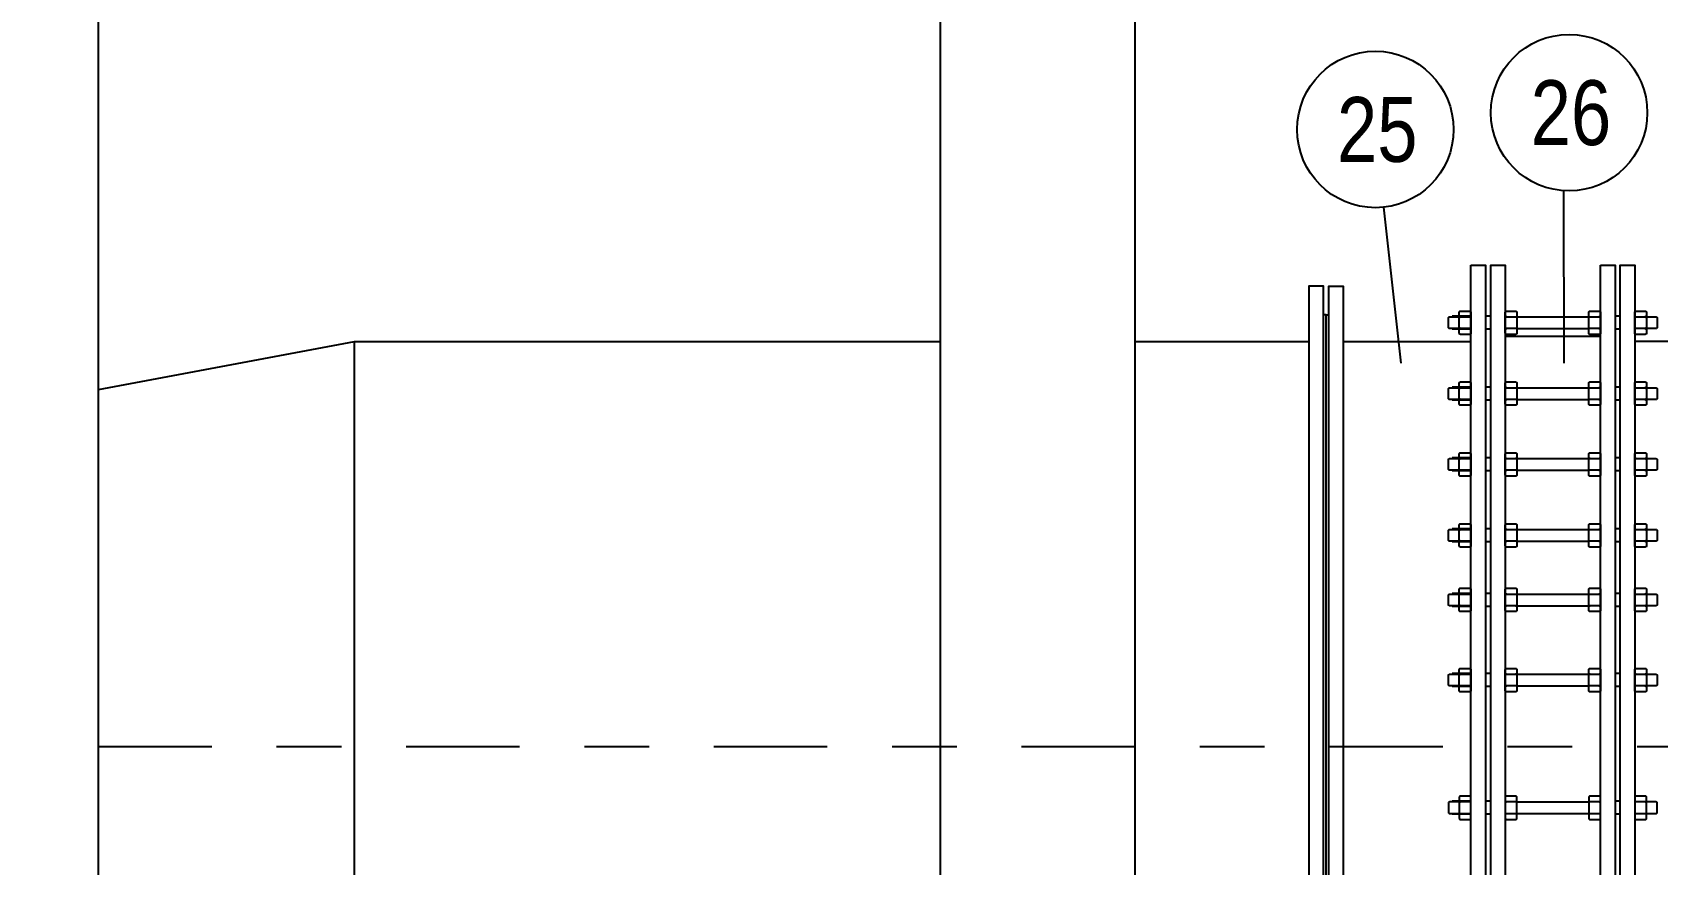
# Model space of a CAD drawing. Header units: feet. Extents: x 0 to 285175, y 0 to 9111378.
# Drawn here: x 285152.894 to 285155.402, y 9111351.32 to 9111352.603 of the extents above; entities that cross this region are included whole.
import ezdxf
from ezdxf import colors
from ezdxf.entities.mleader import LeaderData, LeaderLine
from ezdxf.enums import TextEntityAlignment as Align
from ezdxf.math import Vec2, Vec3

# ---------------------------------------------------------------- set-up
doc = ezdxf.new("R2010")
doc.units = ezdxf.units.FT
doc.header["$MEASUREMENT"] = 0
doc.linetypes.add('DASHDOT', pattern=[1, 0.5, -0.25, 0, -0.25])
for name, color, linetype in [('EIXO', 1, 'DASHDOT'), ('H-SA-CONTORNO', 2, 'CONTINUOUS'), ('H-SA-ESTRUTURA (CORTE)', 5, 'CONTINUOUS'), ('H-SA-TEXTO', 2, 'CONTINUOUS'), ('INDIC', 2, 'CONTINUOUS'), ('Top View-Ferro Fundido - JGS - K7(Esgoto)', 7, 'CONTINUOUS')]:
    doc.layers.add(name, color=color, linetype=linetype)
doc.styles.add('EGC_Arial_2.0mm', font='arial.ttf', dxfattribs={"width": 0.8, "height": 2})

# ---------------------------------------------------------------- blocks, each defined once
blk = doc.blocks.new('_None')

msp = doc.modelspace()

# ---------------------------------------------------------------- linework, layer by layer
at = {"layer": 'EIXO', "ltscale": 0.35}
msp.add_line((285152.996, 9111351.5019), (285162.4809, 9111351.502), dxfattribs=at)
at = {"layer": 'H-SA-ESTRUTURA (CORTE)'}
msp.add_lwpolyline([(285142.896, 9111346.7017), (285152.996, 9111346.7017), (285152.996, 9111357.0017), (285142.896, 9111357.0017)], close=True, dxfattribs=at)
at = {"layer": 'Top View-Ferro Fundido - JGS - K7(Esgoto)', "color": 1, "linetype": 'ByBlock', "lineweight": -2}
for p, q in [((285155.1145, 9111352.1656), (285155.0855, 9111352.1656)), ((285155.1145, 9111352.1456), (285155.0855, 9111352.1456)), ((285155.0983, 9111352.1646), (285155.1127, 9111352.1646)), ((285155.1127, 9111352.1466), (285155.0983, 9111352.1466)), ((285155.145, 9111352.1656), (285155.137, 9111352.1656)), ((285155.145, 9111352.1456), (285155.137, 9111352.1456)), ((285155.1693, 9111352.1646), (285155.1837, 9111352.1646)), ((285155.1837, 9111352.1466), (285155.1693, 9111352.1466)), ((285155.1855, 9111352.1646), (285155.2965, 9111352.1646)), ((285155.1855, 9111352.1466), (285155.2965, 9111352.1466)), ((285155.2983, 9111352.1646), (285155.3127, 9111352.1646)), ((285155.3127, 9111352.1466), (285155.2983, 9111352.1466)), ((285155.345, 9111352.1656), (285155.337, 9111352.1656)), ((285155.345, 9111352.1456), (285155.337, 9111352.1456)), ((285155.3693, 9111352.1646), (285155.3837, 9111352.1646)), ((285155.3837, 9111352.1466), (285155.3693, 9111352.1466)), ((285152.996, 9111352.0527), (285153.391, 9111352.1267)), ((285153.391, 9111350.8767), (285153.391, 9111352.1267)), ((285153.391, 9111352.1267), (285154.296, 9111352.1267)), ((285154.596, 9111352.1267), (285154.8645, 9111352.1267)), ((285154.9175, 9111352.1267), (285155.1145, 9111352.1267)), ((285155.1675, 9111352.135), (285155.3145, 9111352.135)), ((285155.5645, 9111352.1267), (285155.3675, 9111352.1267)), ((285155.1145, 9111352.0562), (285155.0855, 9111352.0562)), ((285155.0983, 9111352.0552), (285155.1127, 9111352.0552)), ((285155.145, 9111352.0562), (285155.137, 9111352.0562)), ((285155.1693, 9111352.0552), (285155.1837, 9111352.0552)), ((285155.1855, 9111352.0552), (285155.2965, 9111352.0552)), ((285155.2983, 9111352.0552), (285155.3127, 9111352.0552)), ((285155.345, 9111352.0562), (285155.337, 9111352.0562)), ((285155.3693, 9111352.0552), (285155.3837, 9111352.0552)), ((285155.1145, 9111352.0362), (285155.0855, 9111352.0362)), ((285155.1127, 9111352.0372), (285155.0983, 9111352.0372)), ((285155.145, 9111352.0362), (285155.137, 9111352.0362)), ((285155.1837, 9111352.0372), (285155.1693, 9111352.0372)), ((285155.1855, 9111352.0372), (285155.2965, 9111352.0372)), ((285155.3127, 9111352.0372), (285155.2983, 9111352.0372)), ((285155.345, 9111352.0362), (285155.337, 9111352.0362)), ((285155.3837, 9111352.0372), (285155.3693, 9111352.0372)), ((285155.1145, 9111351.9469), (285155.0855, 9111351.9469)), ((285155.0983, 9111351.9459), (285155.1127, 9111351.9459)), ((285155.145, 9111351.9469), (285155.137, 9111351.9469)), ((285155.1693, 9111351.9459), (285155.1837, 9111351.9459)), ((285155.1855, 9111351.9459), (285155.2965, 9111351.9459)), ((285155.2983, 9111351.9459), (285155.3127, 9111351.9459)), ((285155.345, 9111351.9469), (285155.337, 9111351.9469)), ((285155.3693, 9111351.9459), (285155.3837, 9111351.9459)), ((285155.1145, 9111351.9269), (285155.0855, 9111351.9269)), ((285155.1127, 9111351.9279), (285155.0983, 9111351.9279)), ((285155.145, 9111351.9269), (285155.137, 9111351.9269)), ((285155.1837, 9111351.9279), (285155.1693, 9111351.9279)), ((285155.1855, 9111351.9279), (285155.2965, 9111351.9279)), ((285155.3127, 9111351.9279), (285155.2983, 9111351.9279)), ((285155.345, 9111351.9269), (285155.337, 9111351.9269)), ((285155.3837, 9111351.9279), (285155.3693, 9111351.9279)), ((285155.1145, 9111351.8375), (285155.0855, 9111351.8375)), ((285155.1145, 9111351.8175), (285155.0855, 9111351.8175)), ((285155.0983, 9111351.8365), (285155.1127, 9111351.8365)), ((285155.1127, 9111351.8185), (285155.0983, 9111351.8185)), ((285155.145, 9111351.8375), (285155.137, 9111351.8375)), ((285155.145, 9111351.8175), (285155.137, 9111351.8175)), ((285155.1693, 9111351.8365), (285155.1837, 9111351.8365)), ((285155.1837, 9111351.8185), (285155.1693, 9111351.8185)), ((285155.1855, 9111351.8365), (285155.2965, 9111351.8365)), ((285155.1855, 9111351.8185), (285155.2965, 9111351.8185)), ((285155.2983, 9111351.8365), (285155.3127, 9111351.8365)), ((285155.3127, 9111351.8185), (285155.2983, 9111351.8185)), ((285155.345, 9111351.8375), (285155.337, 9111351.8375)), ((285155.345, 9111351.8175), (285155.337, 9111351.8175)), ((285155.3693, 9111351.8365), (285155.3837, 9111351.8365)), ((285155.3837, 9111351.8185), (285155.3693, 9111351.8185)), ((285155.1145, 9111351.738), (285155.0855, 9111351.738)), ((285155.1145, 9111351.718), (285155.0855, 9111351.718)), ((285155.0983, 9111351.737), (285155.1127, 9111351.737)), ((285155.1127, 9111351.719), (285155.0983, 9111351.719)), ((285155.145, 9111351.738), (285155.137, 9111351.738)), ((285155.145, 9111351.718), (285155.137, 9111351.718)), ((285155.1693, 9111351.737), (285155.1837, 9111351.737)), ((285155.1837, 9111351.719), (285155.1693, 9111351.719)), ((285155.1855, 9111351.737), (285155.2965, 9111351.737)), ((285155.1855, 9111351.719), (285155.2965, 9111351.719)), ((285155.2983, 9111351.737), (285155.3127, 9111351.737)), ((285155.3127, 9111351.719), (285155.2983, 9111351.719)), ((285155.345, 9111351.738), (285155.337, 9111351.738)), ((285155.345, 9111351.718), (285155.337, 9111351.718)), ((285155.3693, 9111351.737), (285155.3837, 9111351.737)), ((285155.3837, 9111351.719), (285155.3693, 9111351.719)), ((285155.1145, 9111351.6142), (285155.0855, 9111351.6142)), ((285155.145, 9111351.6142), (285155.137, 9111351.6142)), ((285155.345, 9111351.6142), (285155.337, 9111351.6142)), ((285155.1145, 9111351.5942), (285155.0855, 9111351.5942)), ((285155.0983, 9111351.6132), (285155.1127, 9111351.6132)), ((285155.1127, 9111351.5952), (285155.0983, 9111351.5952)), ((285155.145, 9111351.5942), (285155.137, 9111351.5942)), ((285155.1693, 9111351.6132), (285155.1837, 9111351.6132)), ((285155.1837, 9111351.5952), (285155.1693, 9111351.5952)), ((285155.1855, 9111351.6132), (285155.2965, 9111351.6132)), ((285155.1855, 9111351.5952), (285155.2965, 9111351.5952)), ((285155.2983, 9111351.6132), (285155.3127, 9111351.6132)), ((285155.3127, 9111351.5952), (285155.2983, 9111351.5952)), ((285155.345, 9111351.5942), (285155.337, 9111351.5942)), ((285155.3693, 9111351.6132), (285155.3837, 9111351.6132)), ((285155.3837, 9111351.5952), (285155.3693, 9111351.5952)), ((285155.1145, 9111351.4173), (285155.0855, 9111351.4173)), ((285155.1127, 9111351.4163), (285155.0983, 9111351.4163)), ((285155.145, 9111351.4173), (285155.137, 9111351.4173)), ((285155.1837, 9111351.4163), (285155.1693, 9111351.4163)), ((285155.1855, 9111351.4163), (285155.2965, 9111351.4163)), ((285155.3127, 9111351.4163), (285155.2983, 9111351.4163)), ((285155.345, 9111351.4173), (285155.337, 9111351.4173)), ((285155.3837, 9111351.4163), (285155.3693, 9111351.4163)), ((285155.1145, 9111351.3973), (285155.0855, 9111351.3973)), ((285155.0983, 9111351.3983), (285155.1127, 9111351.3983)), ((285155.145, 9111351.3973), (285155.137, 9111351.3973)), ((285155.1693, 9111351.3983), (285155.1837, 9111351.3983)), ((285155.1855, 9111351.3983), (285155.2965, 9111351.3983)), ((285155.2983, 9111351.3983), (285155.3127, 9111351.3983)), ((285155.345, 9111351.3973), (285155.337, 9111351.3973)), ((285155.3693, 9111351.3983), (285155.3837, 9111351.3983))]:
    msp.add_line(p, q, dxfattribs=at)
for points in [[(285155.1145, 9111352.2443), (285155.137, 9111352.2443), (285155.137, 9111350.7591), (285155.1145, 9111350.7591)], [(285155.1675, 9111350.7591), (285155.145, 9111350.7591), (285155.145, 9111352.2443), (285155.1675, 9111352.2443)], [(285155.3145, 9111352.2443), (285155.337, 9111352.2443), (285155.337, 9111350.7591), (285155.3145, 9111350.7591)], [(285155.3675, 9111350.7591), (285155.345, 9111350.7591), (285155.345, 9111352.2443), (285155.3675, 9111352.2443)], [(285154.8645, 9111350.7917), (285154.887, 9111350.7917), (285154.887, 9111352.2117), (285154.8645, 9111352.2117)], [(285154.9175, 9111350.7917), (285154.895, 9111350.7917), (285154.895, 9111352.2117), (285154.9175, 9111352.2117)]]:
    msp.add_lwpolyline(points, close=True, dxfattribs=at)
for points in [[(285154.887, 9111350.8357), (285154.891, 9111350.8357), (285154.891, 9111352.1677), (285154.887, 9111352.1677)], [(285154.895, 9111350.8357), (285154.891, 9111350.8357), (285154.891, 9111352.1677), (285154.895, 9111352.1677)], [(285155.0965, 9111352.1637), (285155.0983, 9111352.1646), (285155.0965, 9111352.1655)], [(285155.0965, 9111352.1457), (285155.0983, 9111352.1466), (285155.0965, 9111352.1475)], [(285155.1145, 9111352.1655), (285155.1127, 9111352.1646), (285155.1145, 9111352.1637)], [(285155.1145, 9111352.1475), (285155.1127, 9111352.1466), (285155.1145, 9111352.1457)], [(285155.1675, 9111352.1637), (285155.1693, 9111352.1646), (285155.1675, 9111352.1655)], [(285155.1675, 9111352.1457), (285155.1693, 9111352.1466), (285155.1675, 9111352.1475)], [(285155.1855, 9111352.1655), (285155.1837, 9111352.1646), (285155.1855, 9111352.1637)], [(285155.1855, 9111352.1475), (285155.1837, 9111352.1466), (285155.1855, 9111352.1457)], [(285155.2965, 9111352.1637), (285155.2983, 9111352.1646), (285155.2965, 9111352.1655)], [(285155.2965, 9111352.1457), (285155.2983, 9111352.1466), (285155.2965, 9111352.1475)], [(285155.3145, 9111352.1655), (285155.3127, 9111352.1646), (285155.3145, 9111352.1637)], [(285155.3145, 9111352.1475), (285155.3127, 9111352.1466), (285155.3145, 9111352.1457)], [(285155.3675, 9111352.1637), (285155.3693, 9111352.1646), (285155.3675, 9111352.1655)], [(285155.3675, 9111352.1457), (285155.3693, 9111352.1466), (285155.3675, 9111352.1475)], [(285155.3855, 9111352.1655), (285155.3837, 9111352.1646), (285155.3855, 9111352.1637)], [(285155.3855, 9111352.1475), (285155.3837, 9111352.1466), (285155.3855, 9111352.1457)], [(285155.0965, 9111352.0543), (285155.0983, 9111352.0552), (285155.0965, 9111352.0561)], [(285155.1145, 9111352.0561), (285155.1127, 9111352.0552), (285155.1145, 9111352.0543)], [(285155.1675, 9111352.0543), (285155.1693, 9111352.0552), (285155.1675, 9111352.0561)], [(285155.1855, 9111352.0561), (285155.1837, 9111352.0552), (285155.1855, 9111352.0543)], [(285155.2965, 9111352.0543), (285155.2983, 9111352.0552), (285155.2965, 9111352.0561)], [(285155.3145, 9111352.0561), (285155.3127, 9111352.0552), (285155.3145, 9111352.0543)], [(285155.3675, 9111352.0543), (285155.3693, 9111352.0552), (285155.3675, 9111352.0561)], [(285155.3855, 9111352.0561), (285155.3837, 9111352.0552), (285155.3855, 9111352.0543)], [(285155.0965, 9111352.0363), (285155.0983, 9111352.0372), (285155.0965, 9111352.0381)], [(285155.1145, 9111352.0381), (285155.1127, 9111352.0372), (285155.1145, 9111352.0363)], [(285155.1675, 9111352.0363), (285155.1693, 9111352.0372), (285155.1675, 9111352.0381)], [(285155.1855, 9111352.0381), (285155.1837, 9111352.0372), (285155.1855, 9111352.0363)], [(285155.2965, 9111352.0363), (285155.2983, 9111352.0372), (285155.2965, 9111352.0381)], [(285155.3145, 9111352.0381), (285155.3127, 9111352.0372), (285155.3145, 9111352.0363)], [(285155.3675, 9111352.0363), (285155.3693, 9111352.0372), (285155.3675, 9111352.0381)], [(285155.3855, 9111352.0381), (285155.3837, 9111352.0372), (285155.3855, 9111352.0363)], [(285155.0965, 9111351.945), (285155.0983, 9111351.9459), (285155.0965, 9111351.9468)], [(285155.1145, 9111351.9468), (285155.1127, 9111351.9459), (285155.1145, 9111351.945)], [(285155.1675, 9111351.945), (285155.1693, 9111351.9459), (285155.1675, 9111351.9468)], [(285155.1855, 9111351.9468), (285155.1837, 9111351.9459), (285155.1855, 9111351.945)], [(285155.2965, 9111351.945), (285155.2983, 9111351.9459), (285155.2965, 9111351.9468)], [(285155.3145, 9111351.9468), (285155.3127, 9111351.9459), (285155.3145, 9111351.945)], [(285155.3675, 9111351.945), (285155.3693, 9111351.9459), (285155.3675, 9111351.9468)], [(285155.3855, 9111351.9468), (285155.3837, 9111351.9459), (285155.3855, 9111351.945)], [(285155.0965, 9111351.927), (285155.0983, 9111351.9279), (285155.0965, 9111351.9288)], [(285155.1145, 9111351.9288), (285155.1127, 9111351.9279), (285155.1145, 9111351.927)], [(285155.1675, 9111351.927), (285155.1693, 9111351.9279), (285155.1675, 9111351.9288)], [(285155.1855, 9111351.9288), (285155.1837, 9111351.9279), (285155.1855, 9111351.927)], [(285155.2965, 9111351.927), (285155.2983, 9111351.9279), (285155.2965, 9111351.9288)], [(285155.3145, 9111351.9288), (285155.3127, 9111351.9279), (285155.3145, 9111351.927)], [(285155.3675, 9111351.927), (285155.3693, 9111351.9279), (285155.3675, 9111351.9288)], [(285155.3855, 9111351.9288), (285155.3837, 9111351.9279), (285155.3855, 9111351.927)], [(285155.0965, 9111351.8356), (285155.0983, 9111351.8365), (285155.0965, 9111351.8374)], [(285155.0965, 9111351.8176), (285155.0983, 9111351.8185), (285155.0965, 9111351.8194)], [(285155.1145, 9111351.8374), (285155.1127, 9111351.8365), (285155.1145, 9111351.8356)], [(285155.1145, 9111351.8194), (285155.1127, 9111351.8185), (285155.1145, 9111351.8176)], [(285155.1675, 9111351.8356), (285155.1693, 9111351.8365), (285155.1675, 9111351.8374)], [(285155.1675, 9111351.8176), (285155.1693, 9111351.8185), (285155.1675, 9111351.8194)], [(285155.1855, 9111351.8374), (285155.1837, 9111351.8365), (285155.1855, 9111351.8356)], [(285155.1855, 9111351.8194), (285155.1837, 9111351.8185), (285155.1855, 9111351.8176)], [(285155.2965, 9111351.8356), (285155.2983, 9111351.8365), (285155.2965, 9111351.8374)], [(285155.2965, 9111351.8176), (285155.2983, 9111351.8185), (285155.2965, 9111351.8194)], [(285155.3145, 9111351.8374), (285155.3127, 9111351.8365), (285155.3145, 9111351.8356)], [(285155.3145, 9111351.8194), (285155.3127, 9111351.8185), (285155.3145, 9111351.8176)], [(285155.3675, 9111351.8356), (285155.3693, 9111351.8365), (285155.3675, 9111351.8374)], [(285155.3675, 9111351.8176), (285155.3693, 9111351.8185), (285155.3675, 9111351.8194)], [(285155.3855, 9111351.8374), (285155.3837, 9111351.8365), (285155.3855, 9111351.8356)], [(285155.3855, 9111351.8194), (285155.3837, 9111351.8185), (285155.3855, 9111351.8176)], [(285155.0965, 9111351.7361), (285155.0983, 9111351.737), (285155.0965, 9111351.7379)], [(285155.0965, 9111351.7181), (285155.0983, 9111351.719), (285155.0965, 9111351.7199)], [(285155.1145, 9111351.7379), (285155.1127, 9111351.737), (285155.1145, 9111351.7361)], [(285155.1145, 9111351.7199), (285155.1127, 9111351.719), (285155.1145, 9111351.7181)], [(285155.1675, 9111351.7361), (285155.1693, 9111351.737), (285155.1675, 9111351.7379)], [(285155.1675, 9111351.7181), (285155.1693, 9111351.719), (285155.1675, 9111351.7199)], [(285155.1855, 9111351.7379), (285155.1837, 9111351.737), (285155.1855, 9111351.7361)], [(285155.1855, 9111351.7199), (285155.1837, 9111351.719), (285155.1855, 9111351.7181)], [(285155.2965, 9111351.7361), (285155.2983, 9111351.737), (285155.2965, 9111351.7379)], [(285155.2965, 9111351.7181), (285155.2983, 9111351.719), (285155.2965, 9111351.7199)], [(285155.3145, 9111351.7379), (285155.3127, 9111351.737), (285155.3145, 9111351.7361)], [(285155.3145, 9111351.7199), (285155.3127, 9111351.719), (285155.3145, 9111351.7181)], [(285155.3675, 9111351.7361), (285155.3693, 9111351.737), (285155.3675, 9111351.7379)], [(285155.3675, 9111351.7181), (285155.3693, 9111351.719), (285155.3675, 9111351.7199)], [(285155.3855, 9111351.7379), (285155.3837, 9111351.737), (285155.3855, 9111351.7361)], [(285155.3855, 9111351.7199), (285155.3837, 9111351.719), (285155.3855, 9111351.7181)], [(285155.0965, 9111351.6123), (285155.0983, 9111351.6132), (285155.0965, 9111351.6141)], [(285155.1145, 9111351.6141), (285155.1127, 9111351.6132), (285155.1145, 9111351.6123)], [(285155.1675, 9111351.6123), (285155.1693, 9111351.6132), (285155.1675, 9111351.6141)], [(285155.1855, 9111351.6141), (285155.1837, 9111351.6132), (285155.1855, 9111351.6123)], [(285155.2965, 9111351.6123), (285155.2983, 9111351.6132), (285155.2965, 9111351.6141)], [(285155.3145, 9111351.6141), (285155.3127, 9111351.6132), (285155.3145, 9111351.6123)], [(285155.3675, 9111351.6123), (285155.3693, 9111351.6132), (285155.3675, 9111351.6141)], [(285155.3855, 9111351.6141), (285155.3837, 9111351.6132), (285155.3855, 9111351.6123)], [(285155.0965, 9111351.5943), (285155.0983, 9111351.5952), (285155.0965, 9111351.5961)], [(285155.1145, 9111351.5961), (285155.1127, 9111351.5952), (285155.1145, 9111351.5943)], [(285155.1675, 9111351.5943), (285155.1693, 9111351.5952), (285155.1675, 9111351.5961)], [(285155.1855, 9111351.5961), (285155.1837, 9111351.5952), (285155.1855, 9111351.5943)], [(285155.2965, 9111351.5943), (285155.2983, 9111351.5952), (285155.2965, 9111351.5961)], [(285155.3145, 9111351.5961), (285155.3127, 9111351.5952), (285155.3145, 9111351.5943)], [(285155.3675, 9111351.5943), (285155.3693, 9111351.5952), (285155.3675, 9111351.5961)], [(285155.3855, 9111351.5961), (285155.3837, 9111351.5952), (285155.3855, 9111351.5943)], [(285155.0965, 9111351.4172), (285155.0983, 9111351.4163), (285155.0965, 9111351.4154)], [(285155.1145, 9111351.4154), (285155.1127, 9111351.4163), (285155.1145, 9111351.4172)], [(285155.1675, 9111351.4172), (285155.1693, 9111351.4163), (285155.1675, 9111351.4154)], [(285155.1855, 9111351.4154), (285155.1837, 9111351.4163), (285155.1855, 9111351.4172)], [(285155.2965, 9111351.4172), (285155.2983, 9111351.4163), (285155.2965, 9111351.4154)], [(285155.3145, 9111351.4154), (285155.3127, 9111351.4163), (285155.3145, 9111351.4172)], [(285155.3675, 9111351.4172), (285155.3693, 9111351.4163), (285155.3675, 9111351.4154)], [(285155.3855, 9111351.4154), (285155.3837, 9111351.4163), (285155.3855, 9111351.4172)], [(285155.0965, 9111351.3992), (285155.0983, 9111351.3983), (285155.0965, 9111351.3974)], [(285155.1145, 9111351.3974), (285155.1127, 9111351.3983), (285155.1145, 9111351.3992)], [(285155.1675, 9111351.3992), (285155.1693, 9111351.3983), (285155.1675, 9111351.3974)], [(285155.1855, 9111351.3974), (285155.1837, 9111351.3983), (285155.1855, 9111351.3992)], [(285155.2965, 9111351.3992), (285155.2983, 9111351.3983), (285155.2965, 9111351.3974)], [(285155.3145, 9111351.3974), (285155.3127, 9111351.3983), (285155.3145, 9111351.3992)], [(285155.3675, 9111351.3992), (285155.3693, 9111351.3983), (285155.3675, 9111351.3974)], [(285155.3855, 9111351.3974), (285155.3837, 9111351.3983), (285155.3855, 9111351.3992)]]:
    msp.add_lwpolyline(points, dxfattribs=at)
for points in [[(285155.1145, 9111352.1394, -0.414214), (285155.1127, 9111352.1376), (285155.0983, 9111352.1376, -0.414214), (285155.0965, 9111352.1394), (285155.0965, 9111352.1718, -0.414214), (285155.0983, 9111352.1736), (285155.1127, 9111352.1736, -0.414214), (285155.1145, 9111352.1718)], [(285155.1855, 9111352.1394, -0.414214), (285155.1837, 9111352.1376), (285155.1693, 9111352.1376, -0.414214), (285155.1675, 9111352.1394), (285155.1675, 9111352.1718, -0.414214), (285155.1693, 9111352.1736), (285155.1837, 9111352.1736, -0.414214), (285155.1855, 9111352.1718)], [(285155.3145, 9111352.1394, -0.414214), (285155.3127, 9111352.1376), (285155.2983, 9111352.1376, -0.414214), (285155.2965, 9111352.1394), (285155.2965, 9111352.1718, -0.414214), (285155.2983, 9111352.1736), (285155.3127, 9111352.1736, -0.414214), (285155.3145, 9111352.1718)], [(285155.3675, 9111352.1718, -0.414214), (285155.3693, 9111352.1736), (285155.3837, 9111352.1736, -0.414214), (285155.3855, 9111352.1718), (285155.3855, 9111352.1394, -0.414214), (285155.3837, 9111352.1376), (285155.3693, 9111352.1376, -0.414214), (285155.3675, 9111352.1394)], [(285155.1145, 9111352.03, -0.414214), (285155.1127, 9111352.0282), (285155.0983, 9111352.0282, -0.414214), (285155.0965, 9111352.03), (285155.0965, 9111352.0624, -0.414214), (285155.0983, 9111352.0642), (285155.1127, 9111352.0642, -0.414214), (285155.1145, 9111352.0624)], [(285155.1855, 9111352.03, -0.414214), (285155.1837, 9111352.0282), (285155.1693, 9111352.0282, -0.414214), (285155.1675, 9111352.03), (285155.1675, 9111352.0624, -0.414214), (285155.1693, 9111352.0642), (285155.1837, 9111352.0642, -0.414214), (285155.1855, 9111352.0624)], [(285155.3145, 9111352.03, -0.414214), (285155.3127, 9111352.0282), (285155.2983, 9111352.0282, -0.414214), (285155.2965, 9111352.03), (285155.2965, 9111352.0624, -0.414214), (285155.2983, 9111352.0642), (285155.3127, 9111352.0642, -0.414214), (285155.3145, 9111352.0624)], [(285155.3675, 9111352.0624, -0.414214), (285155.3693, 9111352.0642), (285155.3837, 9111352.0642, -0.414214), (285155.3855, 9111352.0624), (285155.3855, 9111352.03, -0.414214), (285155.3837, 9111352.0282), (285155.3693, 9111352.0282, -0.414214), (285155.3675, 9111352.03)], [(285155.1145, 9111351.9207, -0.414214), (285155.1127, 9111351.9189), (285155.0983, 9111351.9189, -0.414214), (285155.0965, 9111351.9207), (285155.0965, 9111351.9531, -0.414214), (285155.0983, 9111351.9549), (285155.1127, 9111351.9549, -0.414214), (285155.1145, 9111351.9531)], [(285155.1855, 9111351.9207, -0.414214), (285155.1837, 9111351.9189), (285155.1693, 9111351.9189, -0.414214), (285155.1675, 9111351.9207), (285155.1675, 9111351.9531, -0.414214), (285155.1693, 9111351.9549), (285155.1837, 9111351.9549, -0.414214), (285155.1855, 9111351.9531)], [(285155.3145, 9111351.9207, -0.414214), (285155.3127, 9111351.9189), (285155.2983, 9111351.9189, -0.414214), (285155.2965, 9111351.9207), (285155.2965, 9111351.9531, -0.414214), (285155.2983, 9111351.9549), (285155.3127, 9111351.9549, -0.414214), (285155.3145, 9111351.9531)], [(285155.3675, 9111351.9531, -0.414214), (285155.3693, 9111351.9549), (285155.3837, 9111351.9549, -0.414214), (285155.3855, 9111351.9531), (285155.3855, 9111351.9207, -0.414214), (285155.3837, 9111351.9189), (285155.3693, 9111351.9189, -0.414214), (285155.3675, 9111351.9207)], [(285155.1145, 9111351.8113, -0.414214), (285155.1127, 9111351.8095), (285155.0983, 9111351.8095, -0.414214), (285155.0965, 9111351.8113), (285155.0965, 9111351.8437, -0.414214), (285155.0983, 9111351.8455), (285155.1127, 9111351.8455, -0.414214), (285155.1145, 9111351.8437)], [(285155.1855, 9111351.8113, -0.414214), (285155.1837, 9111351.8095), (285155.1693, 9111351.8095, -0.414214), (285155.1675, 9111351.8113), (285155.1675, 9111351.8437, -0.414214), (285155.1693, 9111351.8455), (285155.1837, 9111351.8455, -0.414214), (285155.1855, 9111351.8437)], [(285155.3145, 9111351.8113, -0.414214), (285155.3127, 9111351.8095), (285155.2983, 9111351.8095, -0.414214), (285155.2965, 9111351.8113), (285155.2965, 9111351.8437, -0.414214), (285155.2983, 9111351.8455), (285155.3127, 9111351.8455, -0.414214), (285155.3145, 9111351.8437)], [(285155.3675, 9111351.8437, -0.414214), (285155.3693, 9111351.8455), (285155.3837, 9111351.8455, -0.414214), (285155.3855, 9111351.8437), (285155.3855, 9111351.8113, -0.414214), (285155.3837, 9111351.8095), (285155.3693, 9111351.8095, -0.414214), (285155.3675, 9111351.8113)], [(285155.1145, 9111351.7118, -0.414214), (285155.1127, 9111351.71), (285155.0983, 9111351.71, -0.414214), (285155.0965, 9111351.7118), (285155.0965, 9111351.7442, -0.414214), (285155.0983, 9111351.746), (285155.1127, 9111351.746, -0.414214), (285155.1145, 9111351.7442)], [(285155.1855, 9111351.7118, -0.414214), (285155.1837, 9111351.71), (285155.1693, 9111351.71, -0.414214), (285155.1675, 9111351.7118), (285155.1675, 9111351.7442, -0.414214), (285155.1693, 9111351.746), (285155.1837, 9111351.746, -0.414214), (285155.1855, 9111351.7442)], [(285155.3145, 9111351.7118, -0.414214), (285155.3127, 9111351.71), (285155.2983, 9111351.71, -0.414214), (285155.2965, 9111351.7118), (285155.2965, 9111351.7442, -0.414214), (285155.2983, 9111351.746), (285155.3127, 9111351.746, -0.414214), (285155.3145, 9111351.7442)], [(285155.3675, 9111351.7442, -0.414214), (285155.3693, 9111351.746), (285155.3837, 9111351.746, -0.414214), (285155.3855, 9111351.7442), (285155.3855, 9111351.7118, -0.414214), (285155.3837, 9111351.71), (285155.3693, 9111351.71, -0.414214), (285155.3675, 9111351.7118)], [(285155.1145, 9111351.588, -0.414214), (285155.1127, 9111351.5862), (285155.0983, 9111351.5862, -0.414214), (285155.0965, 9111351.588), (285155.0965, 9111351.6204, -0.414214), (285155.0983, 9111351.6222), (285155.1127, 9111351.6222, -0.414214), (285155.1145, 9111351.6204)], [(285155.1855, 9111351.588, -0.414214), (285155.1837, 9111351.5862), (285155.1693, 9111351.5862, -0.414214), (285155.1675, 9111351.588), (285155.1675, 9111351.6204, -0.414214), (285155.1693, 9111351.6222), (285155.1837, 9111351.6222, -0.414214), (285155.1855, 9111351.6204)], [(285155.3145, 9111351.588, -0.414214), (285155.3127, 9111351.5862), (285155.2983, 9111351.5862, -0.414214), (285155.2965, 9111351.588), (285155.2965, 9111351.6204, -0.414214), (285155.2983, 9111351.6222), (285155.3127, 9111351.6222, -0.414214), (285155.3145, 9111351.6204)], [(285155.3675, 9111351.6204, -0.414214), (285155.3693, 9111351.6222), (285155.3837, 9111351.6222, -0.414214), (285155.3855, 9111351.6204), (285155.3855, 9111351.588, -0.414214), (285155.3837, 9111351.5862), (285155.3693, 9111351.5862, -0.414214), (285155.3675, 9111351.588)], [(285155.1145, 9111351.4235, 0.414214), (285155.1127, 9111351.4253), (285155.0983, 9111351.4253, 0.414214), (285155.0965, 9111351.4235), (285155.0965, 9111351.3911, 0.414214), (285155.0983, 9111351.3893), (285155.1127, 9111351.3893, 0.414214), (285155.1145, 9111351.3911)], [(285155.1855, 9111351.4235, 0.414214), (285155.1837, 9111351.4253), (285155.1693, 9111351.4253, 0.414214), (285155.1675, 9111351.4235), (285155.1675, 9111351.3911, 0.414214), (285155.1693, 9111351.3893), (285155.1837, 9111351.3893, 0.414214), (285155.1855, 9111351.3911)], [(285155.3145, 9111351.4235, 0.414214), (285155.3127, 9111351.4253), (285155.2983, 9111351.4253, 0.414214), (285155.2965, 9111351.4235), (285155.2965, 9111351.3911, 0.414214), (285155.2983, 9111351.3893), (285155.3127, 9111351.3893, 0.414214), (285155.3145, 9111351.3911)], [(285155.3675, 9111351.3911, 0.414214), (285155.3693, 9111351.3893), (285155.3837, 9111351.3893, 0.414214), (285155.3855, 9111351.3911), (285155.3855, 9111351.4235, 0.414214), (285155.3837, 9111351.4253), (285155.3693, 9111351.4253, 0.414214), (285155.3675, 9111351.4235)]]:
    msp.add_lwpolyline(points, format="xyb", close=True, dxfattribs=at)
for points in [[(285155.0965, 9111352.1466), (285155.0815, 9111352.1466, -0.414214), (285155.0797, 9111352.1484), (285155.0797, 9111352.1628, -0.414214), (285155.0815, 9111352.1646), (285155.0965, 9111352.1646)], [(285155.3855, 9111352.1646), (285155.4004, 9111352.1646, -0.414214), (285155.4022, 9111352.1628), (285155.4022, 9111352.1484, -0.414214), (285155.4004, 9111352.1466), (285155.3855, 9111352.1466)], [(285155.0965, 9111352.0372), (285155.0815, 9111352.0372, -0.414214), (285155.0797, 9111352.039), (285155.0797, 9111352.0534, -0.414214), (285155.0815, 9111352.0552), (285155.0965, 9111352.0552)], [(285155.3855, 9111352.0552), (285155.4004, 9111352.0552, -0.414214), (285155.4022, 9111352.0534), (285155.4022, 9111352.039, -0.414214), (285155.4004, 9111352.0372), (285155.3855, 9111352.0372)], [(285155.0965, 9111351.9279), (285155.0815, 9111351.9279, -0.414214), (285155.0797, 9111351.9297), (285155.0797, 9111351.9441, -0.414214), (285155.0815, 9111351.9459), (285155.0965, 9111351.9459)], [(285155.3855, 9111351.9459), (285155.4004, 9111351.9459, -0.414214), (285155.4022, 9111351.9441), (285155.4022, 9111351.9297, -0.414214), (285155.4004, 9111351.9279), (285155.3855, 9111351.9279)], [(285155.0965, 9111351.8185), (285155.0815, 9111351.8185, -0.414214), (285155.0797, 9111351.8203), (285155.0797, 9111351.8347, -0.414214), (285155.0815, 9111351.8365), (285155.0965, 9111351.8365)], [(285155.3855, 9111351.8365), (285155.4004, 9111351.8365, -0.414214), (285155.4022, 9111351.8347), (285155.4022, 9111351.8203, -0.414214), (285155.4004, 9111351.8185), (285155.3855, 9111351.8185)], [(285155.0965, 9111351.719), (285155.0815, 9111351.719, -0.414214), (285155.0797, 9111351.7208), (285155.0797, 9111351.7352, -0.414214), (285155.0815, 9111351.737), (285155.0965, 9111351.737)], [(285155.3855, 9111351.737), (285155.4004, 9111351.737, -0.414214), (285155.4022, 9111351.7352), (285155.4022, 9111351.7208, -0.414214), (285155.4004, 9111351.719), (285155.3855, 9111351.719)], [(285155.0965, 9111351.5952), (285155.0815, 9111351.5952, -0.414214), (285155.0797, 9111351.597), (285155.0797, 9111351.6114, -0.414214), (285155.0815, 9111351.6132), (285155.0965, 9111351.6132)], [(285155.3855, 9111351.6132), (285155.4004, 9111351.6132, -0.414214), (285155.4022, 9111351.6114), (285155.4022, 9111351.597, -0.414214), (285155.4004, 9111351.5952), (285155.3855, 9111351.5952)], [(285155.0965, 9111351.4163), (285155.0815, 9111351.4163, 0.414214), (285155.0797, 9111351.4145), (285155.0797, 9111351.4001, 0.414214), (285155.0815, 9111351.3983), (285155.0965, 9111351.3983)], [(285155.3855, 9111351.3983), (285155.4004, 9111351.3983, 0.414214), (285155.4022, 9111351.4001), (285155.4022, 9111351.4145, 0.414214), (285155.4004, 9111351.4163), (285155.3855, 9111351.4163)]]:
    msp.add_lwpolyline(points, format="xyb", dxfattribs=at)

# ---------------------------------------------------------------- next in the draw order: leaders
at = {"layer": 'H-SA-TEXTO'}
ml = msp.add_multileader_mtext('Standard', dxfattribs=at)
ml.set_content('CANAL CT2-S-21', color=2, style='EGC_Arial_2.0mm')
ml.set_leader_properties(color=1, linetype='ByLayer', lineweight=-1)
ml.set_arrow_properties(name='NONE')
ml.build(insert=Vec2(0, 0))
ml.multileader.update_dxf_attribs({"text_left_attachment_type": 2, "text_right_attachment_type": 2, "dogleg_length": 1.9819, "arrow_head_size": 0.075, "scale": 0.05})
ctx = ml.context
ctx.base_point, ctx.scale, ctx.char_height, ctx.arrow_head_size, ctx.landing_gap_size, ctx.plane_origin, ctx.plane_x_axis, ctx.plane_y_axis = Vec3(285171.6521, 9111352.1699), 0.05, 0.1, 0.075, 0.05, Vec3(285550.8315, 9111414.7164), Vec3(0.999987, 0.005007), Vec3(-0.005007, 0.999987)
ctx.left_attachment, ctx.right_attachment, ctx.text_align_type = 2, 2, 1
notes = []
notes.append((ctx, [(0, (0, 0, 0), (0, 0), (1, 0), 1, [])]))
ctx.mtext.insert, ctx.mtext.text_direction, ctx.mtext.rotation, ctx.mtext.width, ctx.mtext.defined_height, ctx.mtext.alignment, ctx.mtext.flow_direction = Vec3(285172.1328, 9111352.224), Vec3(0.999987, 0.005007), 0.005007, 1.318874, 1.047, 2, 5
ctx.mtext.has_bg_fill, ctx.mtext.bg_color, ctx.mtext.bg_scale_factor, ctx.mtext.bg_transparency, ctx.mtext.use_window_bg_color = 1, -1073741824, 1, 0, 1
for ctx, leaders in notes:
    for number, flags, end, landing, length, lines in leaders:
        leader = LeaderData()
        leader.index, (leader.has_last_leader_line, leader.has_dogleg_vector, leader.attachment_direction) = number, flags
        leader.last_leader_point, leader.dogleg_vector, leader.dogleg_length = Vec3(end), Vec3(landing), length
        for number, points, colour, breaks in lines:
            line = LeaderLine()
            line.index, line.vertices, line.color, line.breaks = number, Vec3.list(points), colors.encode_raw_color(colour), breaks
            leader.lines.append(line)
        ctx.leaders.append(leader)

# ---------------------------------------------------------------- next in the draw order: leaders
ml = msp.add_multileader_mtext('Standard', dxfattribs=at)
ml.set_content('CANAL CS21A-TRECHO 1', color=2, style='EGC_Arial_2.0mm')
ml.set_leader_properties(color=1, linetype='ByLayer', lineweight=-1)
ml.set_arrow_properties(name='NONE')
ml.build(insert=Vec2(0, 0))
ml.multileader.update_dxf_attribs({"text_left_attachment_type": 2, "text_right_attachment_type": 2, "dogleg_length": 1.9819, "arrow_head_size": 0.075, "scale": 0.05})
ctx = ml.context
ctx.base_point, ctx.scale, ctx.char_height, ctx.arrow_head_size, ctx.landing_gap_size, ctx.plane_origin, ctx.plane_x_axis, ctx.plane_y_axis = Vec3(285160.9317, 9111368.2089), 0.05, 0.1, 0.075, 0.05, Vec3(285098.0095, 9111752.4827), Vec3(-0.005007, 0.999987), Vec3(-0.999987, -0.005007)
ctx.left_attachment, ctx.right_attachment, ctx.text_align_type = 2, 2, 1
notes = []
notes.append((ctx, [(0, (0, 0, 0), (0, 0), (1, 0), 1, [])]))
ctx.mtext.insert, ctx.mtext.text_direction, ctx.mtext.rotation, ctx.mtext.width, ctx.mtext.defined_height, ctx.mtext.alignment, ctx.mtext.flow_direction = Vec3(285160.8763, 9111368.9256), Vec3(-0.005007, 0.999987), 1.575804, 1.426802, 0.2824, 2, 5
ctx.mtext.has_bg_fill, ctx.mtext.bg_color, ctx.mtext.bg_scale_factor, ctx.mtext.bg_transparency, ctx.mtext.use_window_bg_color = 1, -1073741824, 1, 0, 1
for ctx, leaders in notes:
    for number, flags, end, landing, length, lines in leaders:
        leader = LeaderData()
        leader.index, (leader.has_last_leader_line, leader.has_dogleg_vector, leader.attachment_direction) = number, flags
        leader.last_leader_point, leader.dogleg_vector, leader.dogleg_length = Vec3(end), Vec3(landing), length
        for number, points, colour, breaks in lines:
            line = LeaderLine()
            line.index, line.vertices, line.color, line.breaks = number, Vec3.list(points), colors.encode_raw_color(colour), breaks
            leader.lines.append(line)
        ctx.leaders.append(leader)

# ---------------------------------------------------------------- next in the draw order: leaders
ml = msp.add_multileader_mtext('Standard', dxfattribs=at)
ml.set_content('CÂMARA DE DESCARGA', color=2, style='EGC_Arial_2.0mm')
ml.set_leader_properties(color=1, linetype='ByLayer', lineweight=-1)
ml.set_arrow_properties(name='NONE')
ml.build(insert=Vec2(0, 0))
ml.multileader.update_dxf_attribs({"text_left_attachment_type": 2, "text_right_attachment_type": 2, "dogleg_length": 1.9819, "arrow_head_size": 0.075, "scale": 0.05})
ctx = ml.context
ctx.base_point, ctx.scale, ctx.char_height, ctx.arrow_head_size, ctx.landing_gap_size, ctx.plane_origin, ctx.plane_x_axis, ctx.plane_y_axis = Vec3(285167.5315, 9111351.2917), 0.05, 0.1, 0.075, 0.05, Vec3(285104.5778, 9111730.4711), Vec3(-0.005007, 0.999987), Vec3(-0.999987, -0.005007)
ctx.left_attachment, ctx.right_attachment, ctx.text_align_type = 2, 2, 1
notes = []
notes.append((ctx, [(0, (0, 0, 0), (0, 0), (1, 0), 1, [])]))
ctx.mtext.insert, ctx.mtext.text_direction, ctx.mtext.rotation, ctx.mtext.width, ctx.mtext.defined_height, ctx.mtext.alignment, ctx.mtext.flow_direction = Vec3(285167.4645, 9111352.0001), Vec3(-0.005007, 0.999987), 1.575804, 1.322834, 0.2562, 2, 5
ctx.mtext.has_bg_fill, ctx.mtext.bg_color, ctx.mtext.bg_scale_factor, ctx.mtext.bg_transparency, ctx.mtext.use_window_bg_color = 1, -1073741824, 1, 0, 1
for ctx, leaders in notes:
    for number, flags, end, landing, length, lines in leaders:
        leader = LeaderData()
        leader.index, (leader.has_last_leader_line, leader.has_dogleg_vector, leader.attachment_direction) = number, flags
        leader.last_leader_point, leader.dogleg_vector, leader.dogleg_length = Vec3(end), Vec3(landing), length
        for number, points, colour, breaks in lines:
            line = LeaderLine()
            line.index, line.vertices, line.color, line.breaks = number, Vec3.list(points), colors.encode_raw_color(colour), breaks
            leader.lines.append(line)
        ctx.leaders.append(leader)

# ---------------------------------------------------------------- next in the draw order: leaders
ml = msp.add_multileader_mtext('Standard', dxfattribs=at)
ml.set_content('CÂMARA DE DESCARGA', color=2, style='EGC_Arial_2.0mm')
ml.set_leader_properties(color=1, linetype='ByLayer', lineweight=-1)
ml.set_arrow_properties(name='NONE')
ml.build(insert=Vec2(0, 0))
ml.multileader.update_dxf_attribs({"text_left_attachment_type": 2, "text_right_attachment_type": 2, "dogleg_length": 1.9819, "arrow_head_size": 0.075, "scale": 0.05})
ctx = ml.context
ctx.base_point, ctx.scale, ctx.char_height, ctx.arrow_head_size, ctx.landing_gap_size, ctx.plane_origin, ctx.plane_x_axis, ctx.plane_y_axis = Vec3(285160.155, 9111364.3082), 0.05, 0.1, 0.075, 0.05, Vec3(285539.3343, 9111433.6975), Vec3(0.999987, 0.005007), Vec3(-0.005007, 0.999987)
ctx.left_attachment, ctx.right_attachment, ctx.text_align_type = 2, 2, 1
notes = []
notes.append((ctx, [(0, (0, 0, 0), (0, 0), (1, 0), 1, [])]))
ctx.mtext.insert, ctx.mtext.text_direction, ctx.mtext.rotation, ctx.mtext.width, ctx.mtext.defined_height, ctx.mtext.alignment, ctx.mtext.flow_direction = Vec3(285160.8633, 9111364.3753), Vec3(0.999987, 0.005007), 0.005007, 1.322834, 0.2562, 2, 5
ctx.mtext.has_bg_fill, ctx.mtext.bg_color, ctx.mtext.bg_scale_factor, ctx.mtext.bg_transparency, ctx.mtext.use_window_bg_color = 1, -1073741824, 1, 0, 1
for ctx, leaders in notes:
    for number, flags, end, landing, length, lines in leaders:
        leader = LeaderData()
        leader.index, (leader.has_last_leader_line, leader.has_dogleg_vector, leader.attachment_direction) = number, flags
        leader.last_leader_point, leader.dogleg_vector, leader.dogleg_length = Vec3(end), Vec3(landing), length
        for number, points, colour, breaks in lines:
            line = LeaderLine()
            line.index, line.vertices, line.color, line.breaks = number, Vec3.list(points), colors.encode_raw_color(colour), breaks
            leader.lines.append(line)
        ctx.leaders.append(leader)

# ---------------------------------------------------------------- next in the draw order: linework, layer by layer
at = {"layer": 'H-SA-CONTORNO', "ltscale": 0.75}
for points in [[(285156.896, 9111346.7019), (285154.296, 9111346.7019), (285154.296, 9111356.3017), (285156.896, 9111356.3017)], [(285154.596, 9111356.0018), (285156.596, 9111356.0018), (285156.596, 9111347.0019), (285154.596, 9111347.0019)]]:
    msp.add_lwpolyline(points, close=True, dxfattribs=at)
at = {"layer": 'INDIC', "color": 1, "linetype": 'Continuous'}
for p, q in [((285155.2575, 9111352.3592), (285155.2579, 9111352.093)), ((285154.9793, 9111352.3336), (285155.0063, 9111352.093))]:
    msp.add_line(p, q, dxfattribs=at)
for centre in [(285155.266, 9111352.4796), (285154.967, 9111352.4537)]:
    msp.add_circle(centre, 0.1207, dxfattribs=at)

# ---------------------------------------------------------------- next in the draw order: texts
at = {"layer": 'INDIC', "color": 2, "style": 'EGC_Arial_2.0mm', "width": 0.8}
for s, p in [('26', (285155.2689, 9111352.4796)), ('25', (285154.9699, 9111352.4537))]:
    msp.add_text(s, height=0.1, dxfattribs=at).set_placement(p, align=Align.MIDDLE_CENTER)

doc.saveas('drawing.dxf')
